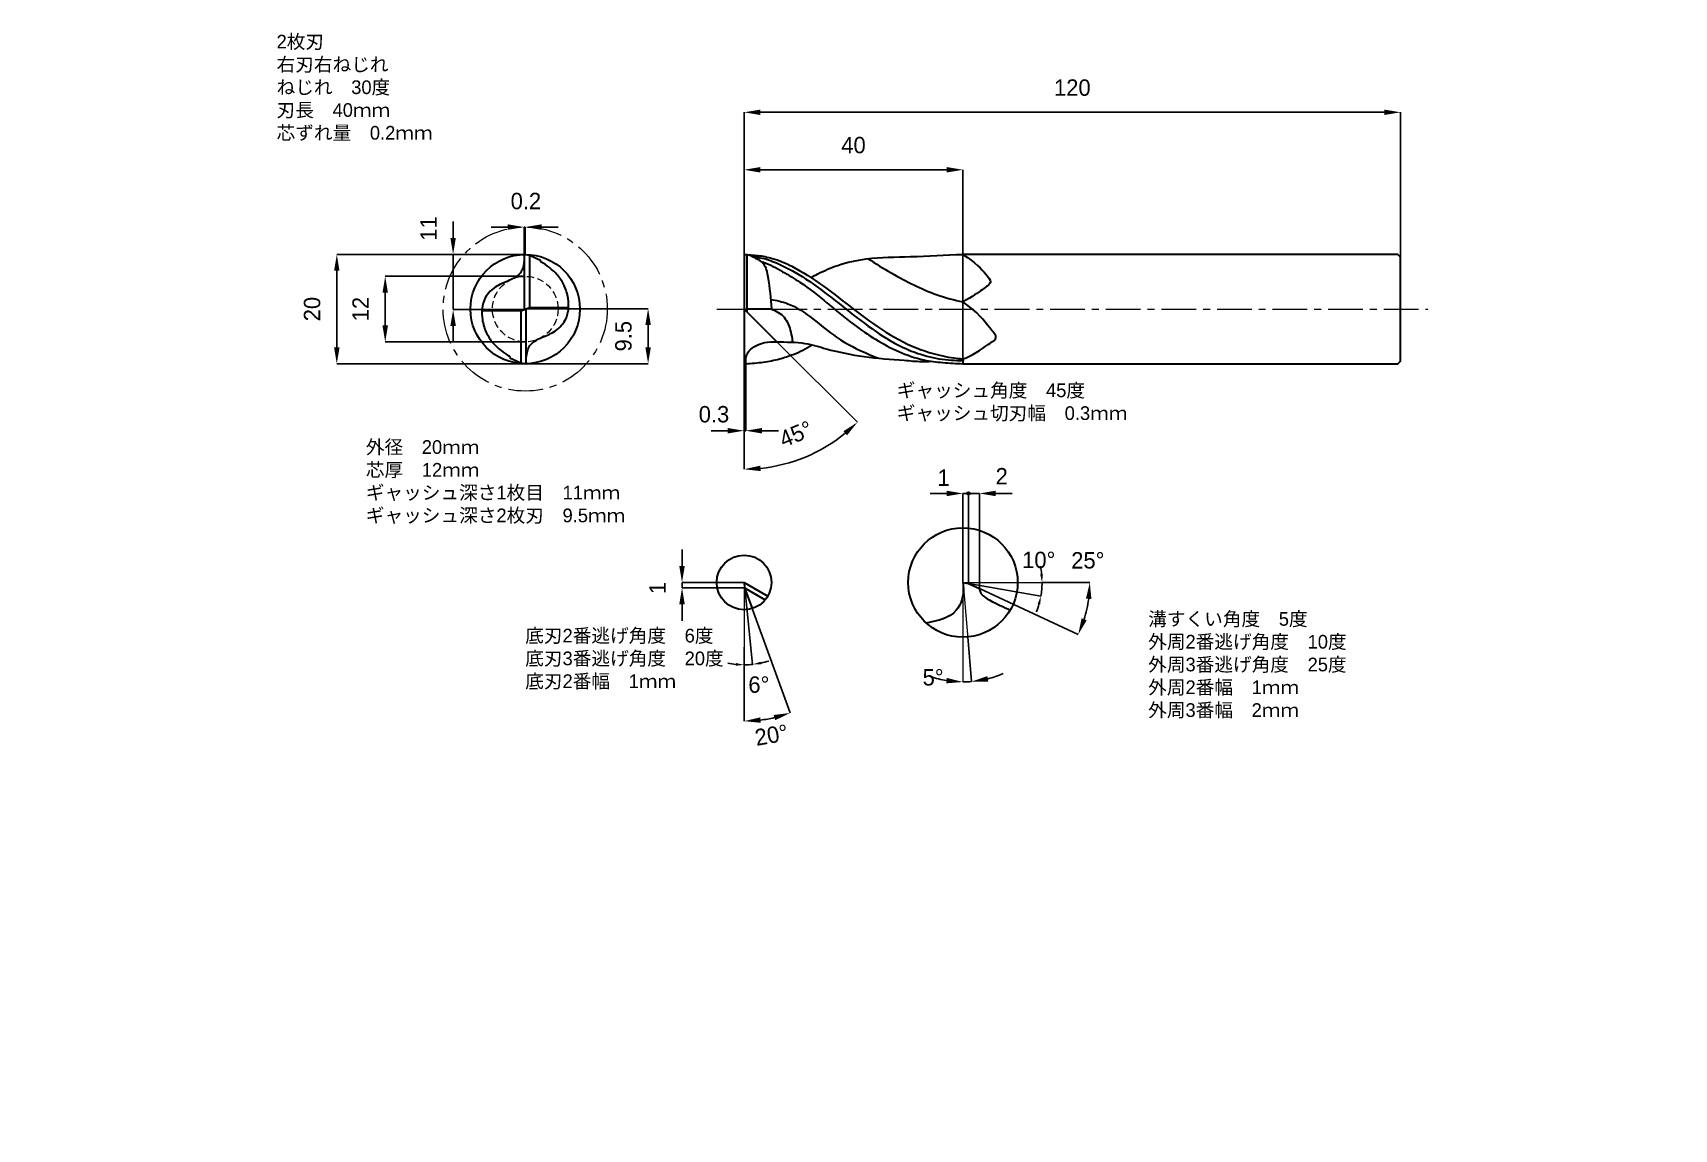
# Model space of a CAD drawing. Header units: millimetres. Extents: x 0 to 300, y 0 to 201.
import ezdxf

# ---------------------------------------------------------------- set-up
doc = ezdxf.new("R2010")
doc.units = ezdxf.units.MM
doc.linetypes.add('CENTER', pattern=[50.8, 31.75, -6.35, 6.35, -6.35])
doc.linetypes.add('HIDDEN', pattern=[9.525, 6.35, -3.175])
for name, color, linetype, lineweight in [('01_中心線', 5, 'CENTER', 5), ('03_外形線', 7, 'Continuous', 30), ('04_寸法線', 1, 'Continuous', 15)]:
    doc.layers.add(name, color=color, linetype=linetype, lineweight=lineweight)
doc.styles.get("Standard").update_dxf_attribs({"font": 'msgoth90.ttc'})
doc.dimstyles.new('DIM', dxfattribs={"dimtxt": 7.5, "dimasz": 10, "dimexe": 0, "dimexo": 0, "dimgap": 3, "dimtad": 1, "dimdsep": 46, "dimtxsty": 'Standard', "dimcen": 2.5, "dimazin": 2, "dimtfac": 1, "dimtmove": 1, "dimatfit": 3, "dimfxl": 1, "dimarcsym": 0})

# ---------------------------------------------------------------- blocks, each defined once
blk = doc.blocks.new('*D3')
at = {"layer": '04_寸法線', "color": 0, "lineweight": -2, "ltscale": 0.2}
for p, q in [((86.8, 165), (83.8, 165)), ((89.8, 160), (89.8, 165)), ((89.8, 165), (90, 165)), ((90, 159.96), (90, 165)), ((93, 165), (96, 165))]:
    blk.add_line(p, q, dxfattribs=at)
at = {"layer": '04_寸法線', "color": 0}
for points in [[(86.8, 164.5), (86.8, 165.5), (89.8, 165)], [(93, 165.5), (93, 164.5), (90, 165)]]:
    blk.add_solid(points, dxfattribs=at)
at = {"layer": '04_寸法線', "color": 0, "ltscale": 0.2, "insert": (90.12, 169.75), "char_height": 3, "attachment_point": 5}
blk.add_mtext('0.2', dxfattribs=at)
blk = doc.blocks.new('*D7')
at = {"layer": '04_寸法線', "color": 0, "lineweight": -2, "ltscale": 0.2}
for p, q in [((130, 140), (130, 127.75)), ((130.3, 140), (130.3, 127.75)), ((127, 127.75), (124, 127.75)), ((130.3, 127.75), (130, 127.75)), ((133.3, 127.75), (136.3, 127.75))]:
    blk.add_line(p, q, dxfattribs=at)
at = {"layer": '04_寸法線', "color": 0}
for points in [[(127, 127.25), (127, 128.25), (130, 127.75)], [(133.3, 128.25), (133.3, 127.25), (130.3, 127.75)]]:
    blk.add_solid(points, dxfattribs=at)
at = {"layer": '04_寸法線', "color": 0, "ltscale": 0.2, "insert": (124.5, 130.75), "char_height": 3, "attachment_point": 5}
blk.add_mtext('0.3', dxfattribs=at)
blk = doc.blocks.new('*D10')
at = {"layer": '04_寸法線', "color": 0, "lineweight": -2, "ltscale": 0.2}
for p, q in [((136, 144), (150.71, 129.29)), ((130, 140), (130, 120.71))]:
    blk.add_line(p, q, dxfattribs=at)
blk.add_arc((130, 150), 29.29, 275.8705, 309.1295, dxfattribs=at)
at = {"layer": '04_寸法線', "color": 0}
for points in [[(148.82, 126.91), (148.15, 127.65), (150.71, 129.29)], [(132.97, 121.36), (133.02, 120.36), (130, 120.71)]]:
    blk.add_solid(points, dxfattribs=at)
at = {"layer": '04_寸法線', "color": 0, "ltscale": 0.2, "insert": (139.47, 127.14), "char_height": 3, "attachment_point": 5, "rotation": 22.5}
blk.add_mtext('45%%d', dxfattribs=at)
blk = doc.blocks.new('*D11')
at = {"layer": '04_寸法線', "color": 0, "lineweight": -2, "ltscale": 0.2}
for p, q in [((130, 160), (130, 175.48)), ((133, 175.48), (167, 175.48)), ((170, 140.91), (170, 175.48))]:
    blk.add_line(p, q, dxfattribs=at)
at = {"layer": '04_寸法線', "color": 0}
for points in [[(133, 175.98), (133, 174.98), (130, 175.48)], [(167, 174.98), (167, 175.98), (170, 175.48)]]:
    blk.add_solid(points, dxfattribs=at)
at = {"layer": '04_寸法線', "color": 0, "ltscale": 0.2, "insert": (150, 179.98), "char_height": 3, "attachment_point": 5}
blk.add_mtext('40', dxfattribs=at)
blk = doc.blocks.new('*D12')
at = {"layer": '04_寸法線', "color": 0, "lineweight": -2, "ltscale": 0.2}
for p, q in [((130, 160), (130, 185.99)), ((133, 185.99), (247, 185.99)), ((250, 159.5), (250, 185.99))]:
    blk.add_line(p, q, dxfattribs=at)
at = {"layer": '04_寸法線', "color": 0}
for points in [[(133, 186.49), (133, 185.49), (130, 185.99)], [(247, 185.49), (247, 186.49), (250, 185.99)]]:
    blk.add_solid(points, dxfattribs=at)
at = {"layer": '04_寸法線', "color": 0, "ltscale": 0.2, "insert": (190, 190.49), "char_height": 3, "attachment_point": 5}
blk.add_mtext('120', dxfattribs=at)
blk = doc.blocks.new('*D15')
at = {"layer": '04_寸法線', "color": 0, "lineweight": -2, "ltscale": 0.2}
for p, q in [((76.82, 163), (76.82, 166)), ((89.8, 160), (76.82, 160)), ((76.82, 149.93), (76.82, 160)), ((89.8, 149.93), (76.82, 149.93)), ((76.82, 146.93), (76.82, 143.93))]:
    blk.add_line(p, q, dxfattribs=at)
at = {"layer": '04_寸法線', "color": 0}
for points in [[(76.32, 163), (77.32, 163), (76.82, 160)], [(77.32, 146.93), (76.32, 146.93), (76.82, 149.93)]]:
    blk.add_solid(points, dxfattribs=at)
at = {"layer": '04_寸法線', "color": 0, "ltscale": 0.2, "insert": (72.32, 164.74), "char_height": 3, "attachment_point": 5, "rotation": 90}
blk.add_mtext('11', dxfattribs=at)
blk = doc.blocks.new('*D17')
at = {"layer": '04_寸法線', "color": 0, "lineweight": -2, "ltscale": 0.2}
for p, q in [((90, 156), (64.41, 156)), ((64.41, 153), (64.41, 147)), ((90, 144), (64.41, 144))]:
    blk.add_line(p, q, dxfattribs=at)
at = {"layer": '04_寸法線', "color": 0}
for points in [[(64.91, 153), (63.91, 153), (64.41, 156)], [(63.91, 147), (64.91, 147), (64.41, 144)]]:
    blk.add_solid(points, dxfattribs=at)
at = {"layer": '04_寸法線', "color": 0, "ltscale": 0.2, "insert": (59.91, 150), "char_height": 3, "attachment_point": 5, "rotation": 90}
blk.add_mtext('12', dxfattribs=at)
blk = doc.blocks.new('*D18')
at = {"layer": '04_寸法線', "color": 0, "lineweight": -2, "ltscale": 0.2}
for p, q in [((89.8, 160), (55.56, 160)), ((55.56, 157), (55.56, 143)), ((90.2, 140), (55.56, 140))]:
    blk.add_line(p, q, dxfattribs=at)
at = {"layer": '04_寸法線', "color": 0}
for points in [[(56.06, 157), (55.06, 157), (55.56, 160)], [(55.06, 143), (56.06, 143), (55.56, 140)]]:
    blk.add_solid(points, dxfattribs=at)
at = {"layer": '04_寸法線', "color": 0, "ltscale": 0.2, "insert": (51.06, 150), "char_height": 3, "attachment_point": 5, "rotation": 90}
blk.add_mtext('20', dxfattribs=at)
blk = doc.blocks.new('*D19')
at = {"layer": '04_寸法線', "color": 0, "lineweight": -2, "ltscale": 0.2}
for p, q in [((90.2, 150.07), (112.46, 150.07)), ((112.46, 147.07), (112.46, 143)), ((90.2, 140), (112.46, 140))]:
    blk.add_line(p, q, dxfattribs=at)
at = {"layer": '04_寸法線', "color": 0}
for points in [[(112.96, 147.07), (111.96, 147.07), (112.46, 150.07)], [(111.96, 143), (112.96, 143), (112.46, 140)]]:
    blk.add_solid(points, dxfattribs=at)
at = {"layer": '04_寸法線', "color": 0, "ltscale": 0.2, "insert": (107.96, 145.04), "char_height": 3, "attachment_point": 5, "rotation": 90}
blk.add_mtext('9.5', dxfattribs=at)
blk = doc.blocks.new('*D21')
at = {"layer": '04_寸法線', "color": 0, "linetype": 'ByBlock', "lineweight": -2, "ltscale": 0.2}
blk.add_line((130.11, 99), (131.57, 85.02), dxfattribs=at)
at = {"layer": '04_寸法線', "color": 0, "lineweight": -2, "ltscale": 0.2}
for start, end in [(258.5839, 264.292), (270, 276), (281.708, 287.4161)]:
    blk.add_arc((130, 100), 15.06, start, end, dxfattribs=at)
at = {"layer": '04_寸法線', "color": 0}
for points in [[(128.49, 84.76), (128.51, 85.26), (130, 84.94)], [(133.02, 85.5), (133.1, 85), (131.57, 85.02)]]:
    blk.add_solid(points, dxfattribs=at)
at = {"layer": '04_寸法線', "color": 0, "ltscale": 0.2, "insert": (132.7, 81.3), "char_height": 3, "attachment_point": 5}
blk.add_mtext('6%%d', dxfattribs=at)
blk = doc.blocks.new('*D29')
at = {"layer": '04_寸法線', "color": 0, "lineweight": -2, "ltscale": 0.2}
for p, q in [((131.48, 95.22), (138.43, 76.13)), ((130, 88.17), (130, 74.64))]:
    blk.add_line(p, q, dxfattribs=at)
blk.add_arc((130, 99.29), 24.65, 276.9787, 283.0213, dxfattribs=at)
at = {"layer": '04_寸法線', "color": 0}
for points in [[(132.96, 75.32), (133.02, 74.33), (130, 74.64)], [(135.7, 74.8), (135.41, 75.76), (138.43, 76.13)]]:
    blk.add_solid(points, dxfattribs=at)
at = {"layer": '04_寸法線', "color": 0, "ltscale": 0.2, "insert": (135, 72.08), "char_height": 3, "attachment_point": 5, "rotation": 10}
blk.add_mtext('20%%d', dxfattribs=at)
blk = doc.blocks.new('*D30')
at = {"layer": '04_寸法線', "color": 0, "lineweight": -2, "ltscale": 0.2}
for p, q in [((167, 116.28), (164, 116.28)), ((170, 100), (170, 116.28)), ((170, 116.28), (171, 116.28)), ((171, 99.82), (171, 116.28))]:
    blk.add_line(p, q, dxfattribs=at)
at = {"layer": '04_寸法線', "color": 0}
blk.add_solid([(167, 115.78), (167, 116.78), (170, 116.28)], dxfattribs=at)
at = {"layer": '04_寸法線', "color": 0, "ltscale": 0.2, "insert": (166.46, 119.17), "char_height": 3, "attachment_point": 5}
blk.add_mtext('1', dxfattribs=at)
blk = doc.blocks.new('_None')
blk = doc.blocks.new('*D31')
at = {"layer": '04_寸法線', "color": 0, "lineweight": -2, "ltscale": 0.2}
for p, q in [((171, 99.82), (171, 116.28)), ((171, 116.28), (173, 116.28)), ((173, 98.89), (173, 116.28)), ((176, 116.28), (179, 116.28))]:
    blk.add_line(p, q, dxfattribs=at)
at = {"layer": '04_寸法線', "color": 0}
blk.add_solid([(176, 116.78), (176, 115.78), (173, 116.28)], dxfattribs=at)
at = {"layer": '04_寸法線', "color": 0, "ltscale": 0.2, "insert": (177.09, 119.43), "char_height": 3, "attachment_point": 5}
blk.add_mtext('2', dxfattribs=at)
blk = doc.blocks.new('*D32')
at = {"layer": '04_寸法線', "color": 0, "lineweight": -2, "ltscale": 0.2}
blk.add_line((171, 99.82), (184.24, 97.49), dxfattribs=at)
for start, end in [(5.9481, 11.8961), (350, 0), (338.1039, 344.0519)]:
    blk.add_arc((170, 100), 14.46, start, end, dxfattribs=at)
at = {"layer": '04_寸法線', "color": 0}
for points in [[(184.13, 101.49), (184.63, 101.51), (184.46, 100)], [(184.14, 95.97), (183.66, 96.08), (184.24, 97.49)]]:
    blk.add_solid(points, dxfattribs=at)
at = {"layer": '04_寸法線', "color": 0, "ltscale": 0.2, "insert": (183.86, 104.1), "char_height": 3, "attachment_point": 5}
blk.add_mtext('10%%d', dxfattribs=at)
blk = doc.blocks.new('*D33')
at = {"layer": '04_寸法線', "color": 0, "lineweight": -2, "ltscale": 0.2}
for p, q in [((184.46, 100), (193.19, 100)), ((173, 98.89), (191.07, 90.46))]:
    blk.add_line(p, q, dxfattribs=at)
blk.add_arc((170.62, 100), 22.57, 342.6225, 352.3775, dxfattribs=at)
at = {"layer": '04_寸法線', "color": 0}
for points in [[(193.49, 96.97), (192.49, 97.04), (193.19, 100)], [(191.69, 93.44), (192.62, 93.08), (191.07, 90.46)]]:
    blk.add_solid(points, dxfattribs=at)
at = {"layer": '04_寸法線', "color": 0, "ltscale": 0.2, "insert": (192.83, 104.03), "char_height": 3, "attachment_point": 5}
blk.add_mtext('25%%d', dxfattribs=at)
blk = doc.blocks.new('*D34')
at = {"layer": '04_寸法線', "color": 0, "lineweight": -2, "ltscale": 0.2}
blk.add_line((170.87, 90.04), (171.59, 81.87), dxfattribs=at)
for start, end in [(251.0915, 260.5457), (270, 275), (284.4543, 293.9085)]:
    blk.add_arc((170, 100), 18.2, start, end, dxfattribs=at)
at = {"layer": '04_寸法線', "color": 0}
for points in [[(166.97, 81.55), (167.05, 82.54), (170, 81.8)], [(174.46, 82.87), (174.63, 81.88), (171.59, 81.87)]]:
    blk.add_solid(points, dxfattribs=at)
at = {"layer": '04_寸法線', "color": 0, "ltscale": 0.2, "insert": (164.55, 82.63), "char_height": 3, "attachment_point": 5}
blk.add_mtext('5%%d', dxfattribs=at)
blk = doc.blocks.new('*D35')
at = {"layer": '04_寸法線', "color": 0, "lineweight": -2, "ltscale": 0.2}
for p, q in [((118.66, 103), (118.66, 106)), ((130, 100), (118.66, 100)), ((118.66, 99), (118.66, 100)), ((130.11, 99), (118.66, 99)), ((118.66, 96), (118.66, 93))]:
    blk.add_line(p, q, dxfattribs=at)
at = {"layer": '04_寸法線', "color": 0}
for points in [[(118.16, 103), (119.16, 103), (118.66, 100)], [(119.16, 96), (118.16, 96), (118.66, 99)]]:
    blk.add_solid(points, dxfattribs=at)
at = {"layer": '04_寸法線', "color": 0, "ltscale": 0.2, "insert": (114.16, 99), "char_height": 3, "attachment_point": 5, "rotation": 90}
blk.add_mtext('1', dxfattribs=at)

msp = doc.modelspace()

# ---------------------------------------------------------------- hatches: boundary and pattern name
at = {"layer": '04_寸法線', "ltscale": 0.2}
h = msp.add_hatch(color=256, dxfattribs=at)
h.set_gradient(color1=(255, 0, 0), one_color=1)
h.paths.add_polyline_path([(171, 115.78, 0.4142136), (171.5, 116.28, 0.4142136), (171, 116.78)])
h.paths.add_polyline_path([(171.5, 116.28, 0.4142136), (171, 116.78), (171, 115.78, 0.4142136)], flags=16)

# ---------------------------------------------------------------- linework, layer by layer
at = {"layer": '01_中心線', "ltscale": 0.2}
msp.add_line((125, 150), (255, 150), dxfattribs=at)
msp.add_circle((90, 150), 15, dxfattribs=at)
at = {"layer": '03_外形線', "ltscale": 0.2}
for p, q in [((90.8, 159.822), (89.8, 159.998)), ((92.8, 158.889), (90.8, 159.822)), ((90.8, 159.822), (90.8, 150.291)), ((130.5, 159.972), (130.5, 149.5)), ((89.8, 158.835), (89.8, 149.927)), ((89.2, 149.709), (90.2, 150.073)), ((89.8, 149.927), (90.8, 150.291)), ((90.2, 141.165), (90.2, 150.073)), ((90.8, 150.291), (97.914, 150.293)), ((130, 150), (136, 144)), ((135, 150), (130.5, 150)), ((89.2, 149.709), (82.086, 149.709)), ((89.2, 149.709), (89.2, 140.178)), ((87.2, 141.111), (89.2, 140.178)), ((89.2, 140.178), (90.2, 140.002)), ((170, 140.62), (170, 140)), ((130, 100), (130.105, 99)), ((130, 100), (134.33, 97.5)), ((130.105, 99), (133.866, 96.829)), ((130.105, 99), (131.479, 95.224)), ((170, 100), (171, 99.824)), ((171, 99.824), (173, 98.891))]:
    msp.add_line(p, q, dxfattribs=at)
at = {"layer": '03_外形線'}
for points in [[(130, 160), (130, 140), (130.3, 140)], [(170, 160), (169.93, 160)], [(170, 140), (249.5, 140), (250, 140.5), (250, 159.5), (249.5, 160), (170, 160)]]:
    msp.add_lwpolyline(points, dxfattribs=at)
msp.add_circle((90, 150), 10, dxfattribs=at)
at = {"layer": '03_外形線', "ltscale": 0.2}
for centre, radius in [((170, 100), 10), ((130, 100), 5)]:
    msp.add_circle(centre, radius, dxfattribs=at)
msp.add_arc((169.987, 140.763), 0.143, 275.09383, 84.90617, dxfattribs=at)
for points, start_tangent, end_tangent in [([(89.8, 159.998), (89.8, 158.835), (89.131, 156.65), (87.118, 155.263), (84.8, 154.184), (82.697, 152.036), (82.167, 148.088), (82.883, 145.712), (84.086, 143.822), (85.575, 142.419), (87.112, 141.404)], (0.0967121, -0.9953124), (0.8978125, -0.4403779)), ([(89.8, 159.998), (89.8, 158.835), (89.131, 156.65), (87.118, 155.263), (84.8, 154.184), (82.697, 152.036), (82.167, 148.088), (82.883, 145.712), (84.086, 143.822), (85.575, 142.419), (87.112, 141.404)], (0.0967121, -0.9953124), (0.8978125, -0.4403779)), ([(89.8, 159.998), (89.8, 158.835), (89.131, 156.65), (87.118, 155.263), (84.8, 154.184), (82.697, 152.036), (82.167, 148.088), (82.883, 145.712), (84.086, 143.822), (85.575, 142.419), (87.112, 141.404)], (0.0967121, -0.9953124), (0.8978125, -0.4403779)), ([(130.5, 159.972), (131.881, 159.462), (133.522, 158.285), (134.327, 155.87), (135.008, 150.017)], (0.9955079, -0.0946781), (0.0475651, -0.9988681)), ([(90.2, 140.002), (90.2, 141.165), (90.869, 143.35), (92.882, 144.737), (95.2, 145.816), (97.303, 147.964), (97.833, 151.912), (97.117, 154.288), (95.914, 156.178), (94.425, 157.581), (92.888, 158.596)], (-0.0967121, 0.9953124), (-0.8978125, 0.4403779)), ([(92.8, 158.889), (92.8, 158.681), (92.888, 158.596)], (-0.3658456, -0.9306756), (0.80288, -0.5961406)), ([(130.3, 140), (130.418, 141.443), (131.662, 143.01), (136, 144)], (0.0637815, 0.9979639), (0.9992113, -0.039708)), ([(87.2, 141.111), (87.2, 141.319), (87.112, 141.404)], (0.3658456, 0.9306756), (-0.80288, 0.5961406))]:
    msp.add_spline(points, degree=3, dxfattribs=dict(at, start_tangent=start_tangent, end_tangent=end_tangent))
for points, knots in [([(130, 160), (130.838, 159.954), (132.575, 159.857), (135.551, 159.281), (141.815, 156.596), (150.037, 149.728), (158.997, 143.402), (165.642, 141.549), (168.204, 141.035), (169.447, 140.945), (170, 140.905)], [0, 0, 0, 0, 2.5167559, 5.2153575, 9.0481969, 22.7942876, 37.2283326, 41.3201264, 43.3961856, 45.0567148, 45.0567148, 45.0567148, 45.0567148]), ([(131.645, 159.584), (132.201, 159.522), (133.805, 159.282), (136.355, 158.327), (142.223, 155.266), (149.796, 148.86), (158.373, 142.676), (164.866, 140.992), (167.834, 140.616), (169.301, 140.618), (170, 140.62)], [1.631407, 1.631407, 1.631407, 1.631407, 3.3089868, 6.5041512, 9.7243084, 23.1347659, 36.2332511, 40.796445, 43.0963578, 45.1925701, 45.1925701, 45.1925701, 45.1925701]), ([(142.237, 155.783), (142.644, 156.013), (144.225, 156.848), (147.495, 158.272), (153.211, 159.527), (160.915, 159.499), (166.805, 159.947), (170, 160)], [1.7035282, 1.7035282, 1.7035282, 1.7035282, 3.1049941, 7.0599186, 12.3732933, 20.5117894, 30.0968835, 30.0968835, 30.0968835, 30.0968835]), ([(152.709, 159.22), (154.059, 158.29), (158.172, 155.797), (163.818, 152.885), (168.394, 151.664), (170, 151.317)], [8.3793229, 8.3793229, 8.3793229, 8.3793229, 13.2333721, 22.5126479, 27.4280847, 27.4280847, 27.4280847, 27.4280847]), ([(170, 160), (172.337, 158.522), (174.058, 156.549), (175.509, 154.829), (173.659, 153.687), (171.784, 152.34), (170, 151.317)], [0, 0, 0, 0, 4.6555991, 7.5926327, 11.0754484, 14.5553339, 14.5553339, 14.5553339, 14.5553339]), ([(133.104, 158.704), (133.244, 158.666), (134.632, 158.258), (136.994, 156.88), (142.745, 153.463), (149.052, 147.499), (156.699, 142.669), (162.388, 140.648), (166.378, 140.182), (168.782, 140.051), (170, 140)], [3.1035712, 3.1035712, 3.1035712, 3.1035712, 3.5402396, 7.4787044, 11.1717273, 23.6487855, 33.308142, 38.0932112, 41.61056, 45.317275, 45.317275, 45.317275, 45.317275]), ([(134.881, 151.78), (135.944, 151.596), (140.535, 150.556), (145.532, 145.167), (151.348, 142.3), (154.037, 141.221), (154.622, 141.015)], [1.9001894, 1.9001894, 1.9001894, 1.9001894, 5.1098766, 15.9115832, 22.699547, 24.5553565, 24.5553565, 24.5553565, 24.5553565]), ([(170, 140.905), (171.641, 141.35), (174.32, 143.488), (176.647, 144.665), (174.359, 147.076), (172.839, 149.41), (170, 151.317)], [0, 0, 0, 0, 5.1008337, 8.2835303, 10.9584824, 16.211867, 16.211867, 16.211867, 16.211867]), ([(135, 150), (135.87, 149.706), (137.502, 148.717), (138.431, 146.481), (138.737, 144.897), (138.817, 144.149), (138.835, 143.945)], [0, 0, 0, 0, 2.7541757, 5.3468664, 6.9890965, 7.605014, 7.605014, 7.605014, 7.605014]), ([(136, 144), (137.712, 143.961), (140.808, 144.041), (145.988, 142.378), (152.019, 141.13), (157.888, 140.774), (161.956, 140.393), (163.613, 140.403), (164.194, 140.464)], [0, 0, 0, 0, 5.1373812, 9.1632291, 16.2145008, 23.5854847, 26.7516565, 28.5026008, 28.5026008, 28.5026008, 28.5026008]), ([(130.3, 140), (131.373, 140.075), (133.454, 140.239), (136.377, 140.812), (139.363, 141.8), (141.379, 142.728), (142.422, 143.462)], [0, 0, 0, 0, 3.228084, 6.2598935, 8.892288, 12.7064751, 12.7064751, 12.7064751, 12.7064751])]:
    msp.add_open_spline(points, degree=3, knots=knots, dxfattribs=at)
for points in [[(170, 100), (170.087, 99), (168.782, 94.904), (163.294, 92.582)], [(173, 98.891), (173.223, 98.177), (174.942, 96.73), (178.636, 94.958)]]:
    msp.add_spline(points, degree=3, dxfattribs=at)
at = {"layer": '04_寸法線', "ltscale": 0.2}
for p, q in [((130, 100), (130, 88.173)), ((170, 100), (184.456, 100)), ((170, 100), (170, 81.798)), ((170.087, 99), (171.586, 81.868))]:
    msp.add_line(p, q, dxfattribs=at)
at = {"layer": '04_寸法線', "linetype": 'HIDDEN', "ltscale": 0.2}
msp.add_circle((90, 150), 6, dxfattribs=at)
at = {"layer": '04_寸法線', "ltscale": 0.2}
msp.add_circle((171, 116.28), 0.3, dxfattribs=at)

# ---------------------------------------------------------------- texts
at = {"layer": '04_寸法線', "lineweight": 200, "ltscale": 0.2, "char_height": 2.5, "attachment_point": 1}
for s, insert, width in [('{2枚刃\\P右刃右ねじれ\\Pねじれ\u300030度\\P刃長\u300040ｍｍ\\P芯ずれ量\u30000.2ｍｍ}', (44.556, 200.164), 44.53602), ('{外径\u300020ｍｍ\\P芯厚\u300012ｍｍ\\Pギャッシュ深さ1枚目\u300011ｍｍ\\Pギャッシュ深さ2枚刃\u30009.5ｍｍ}', (60.866, 126.017), 53.38221), ('{溝すくい角度\u30005度\\P外周2番逃げ角度\u300010度\\P外周3番逃げ角度\u300025度\\P外周2番幅\u30001ｍｍ\\P外周3番幅\u30002ｍｍ}', (203.862, 94.578), 42.9498), ('{底刃2番逃げ角度\u30006度\\P底刃3番逃げ角度\u300020度\\P底刃2番幅\u30001ｍｍ}', (90, 91.528), 34.36798)]:
    msp.add_mtext(s, dxfattribs=dict(at, insert=insert, width=width))
at = {"layer": '04_寸法線', "ltscale": 0.2, "insert": (157.91, 136.39), "char_height": 2.5, "width": 56.77834, "attachment_point": 1}
msp.add_mtext('{ギャッシュ角度\u300045度\\Pギャッシュ切刃幅\u30000.3ｍｍ}', dxfattribs=at)

# ---------------------------------------------------------------- dimensions: what is measured, and where the dimension line sits
at = {"layer": '04_寸法線', "ltscale": 0.2}
for base, line1, line2, override, picture, middle in [((130.5257, 84.9464), ((130, 0), (130, 200)), ((130, 100), (130.1051, 99)), {"dimtxt": 3, "dimasz": 1.5, "dimtih": 1, "dimsah": 1, "dimse1": 0, "dimtix": 1, "dimtmove": 1}, '*D21', (132.6953, 81.3013)), ((171.058, 81.829), ((170, 0), (170, 200)), ((170, 100), (170.872, 90.038)), {"dimtxt": 3, "dimasz": 3}, '*D34', (164.55, 82.634)), ((184.3578, 98.3218), ((170, 100), (171, 99.8237)), ((0, 100), (300, 100)), {"dimtxt": 3, "dimasz": 1.5}, '*D32', (183.8623, 104.0985)), ((192.2404, 93.5278), ((171, 99.8237), (173, 98.8911)), ((170, 100), (184.4555, 100)), {"dimtxt": 3, "dimasz": 3}, '*D33', (192.8261, 104.0277))]:
    dim = msp.add_angular_dim_2l(base=base, line1=line1, line2=line2, dimstyle='DIM', override=override, dxfattribs=at)
    dim.commit()
    dim.dimension.update_dxf_attribs({"geometry": picture, "text_midpoint": middle, "dimtype": 162})
for base, p2, picture, middle in [((250, 185.986), (250, 159.5), '*D12', (190, 190.486)), ((170, 175.475), (170, 140.905), '*D11', (150, 179.975))]:
    dim = msp.add_linear_dim(base=base, p1=(130, 160), p2=p2, dimstyle='DIM', override={"dimtxt": 3, "dimasz": 3}, dxfattribs=at)
    dim.commit()
    dim.dimension.update_dxf_attribs({"geometry": picture, "text_midpoint": middle})
for base, p1, p2, override, picture, middle in [((90, 165), (89.8, 159.998), (90, 159.963), {"dimtxt": 3, "dimasz": 3}, '*D3', (90.121, 165.253)), ((130, 127.747), (130.3, 140), (130, 140), {"dimtxt": 3, "dimasz": 3, "dimjust": 0}, '*D7', (124.495, 126.254)), ((171, 116.28), (170, 100), (171, 99.824), {"dimtxt": 3, "dimasz": 3, "dimblk2": 'None', "dimsah": 1}, '*D30', (166.455, 114.668)), ((173, 116.28), (171, 99.824), (173, 98.891), {"dimtxt": 3, "dimasz": 3, "dimblk1": 'None', "dimsah": 1}, '*D31', (177.086, 114.932))]:
    dim = msp.add_linear_dim(base=base, p1=p1, p2=p2, dimstyle='DIM', override=override, dxfattribs=at)
    dim.commit()
    dim.dimension.update_dxf_attribs({"geometry": picture, "text_midpoint": middle, "dimtype": 160})
for base, p1, p2, text, override, picture, middle in [((76.816, 159.998), (89.8, 149.927), (89.8, 159.998), '11', {"dimtxt": 3, "dimasz": 3, "dimjust": 0, "dimatfit": 3}, '*D15', (76.816, 164.743)), ((112.461, 140.002), (90.2, 150.073), (90.2, 140.002), '9.5', {"dimtxt": 3, "dimasz": 3}, '*D19', (112.461, 145.037))]:
    dim = msp.add_linear_dim(base=base, p1=p1, p2=p2, angle=90, text=text, dimstyle='DIM', override=override, dxfattribs=at)
    dim.commit()
    dim.dimension.update_dxf_attribs({"geometry": picture, "text_midpoint": middle, "dimtype": 160})
for base, p1, p2, picture, middle in [((55.561, 140.002), (89.8, 159.998), (90.2, 140.002), '*D18', (51.061, 150)), ((64.405, 144), (90, 156), (90, 144), '*D17', (59.905, 150))]:
    dim = msp.add_linear_dim(base=base, p1=p1, p2=p2, angle=90, dimstyle='DIM', override={"dimtxt": 3, "dimasz": 3}, dxfattribs=at)
    dim.commit()
    dim.dimension.update_dxf_attribs({"geometry": picture, "text_midpoint": middle})
dim = msp.add_angular_dim_2l(base=(137.582, 121.705), line1=((130, 160), (130, 140)), line2=((130, 150), (136, 144)), dimstyle='DIM', override={"dimtxt": 3, "dimasz": 3, "dimjust": 0}, dxfattribs=at)
dim.commit()
dim.dimension.update_dxf_attribs({"geometry": '*D10', "text_midpoint": (139.468, 127.143)})
dim = msp.add_linear_dim(base=(118.664, 100), p1=(130.105, 99), p2=(130, 100), angle=90, dimstyle='DIM', override={"dimtxt": 3, "dimasz": 3}, dxfattribs=at)
dim.commit()
dim.dimension.update_dxf_attribs({"geometry": '*D35', "text_midpoint": (118.664, 99), "dimtype": 160})
dim = msp.add_angular_dim_2l(base=(132.861, 74.81), line1=((130, 100), (130, 88.173)), line2=((130.105, 99), (131.479, 95.224)), dimstyle='DIM', override={"dimtxt": 3, "dimasz": 3}, dxfattribs=at)
dim.commit()
dim.dimension.update_dxf_attribs({"geometry": '*D29', "text_midpoint": (135, 72.085), "dimtype": 162, "text_rotation": 10})

doc.saveas('drawing.dxf')
